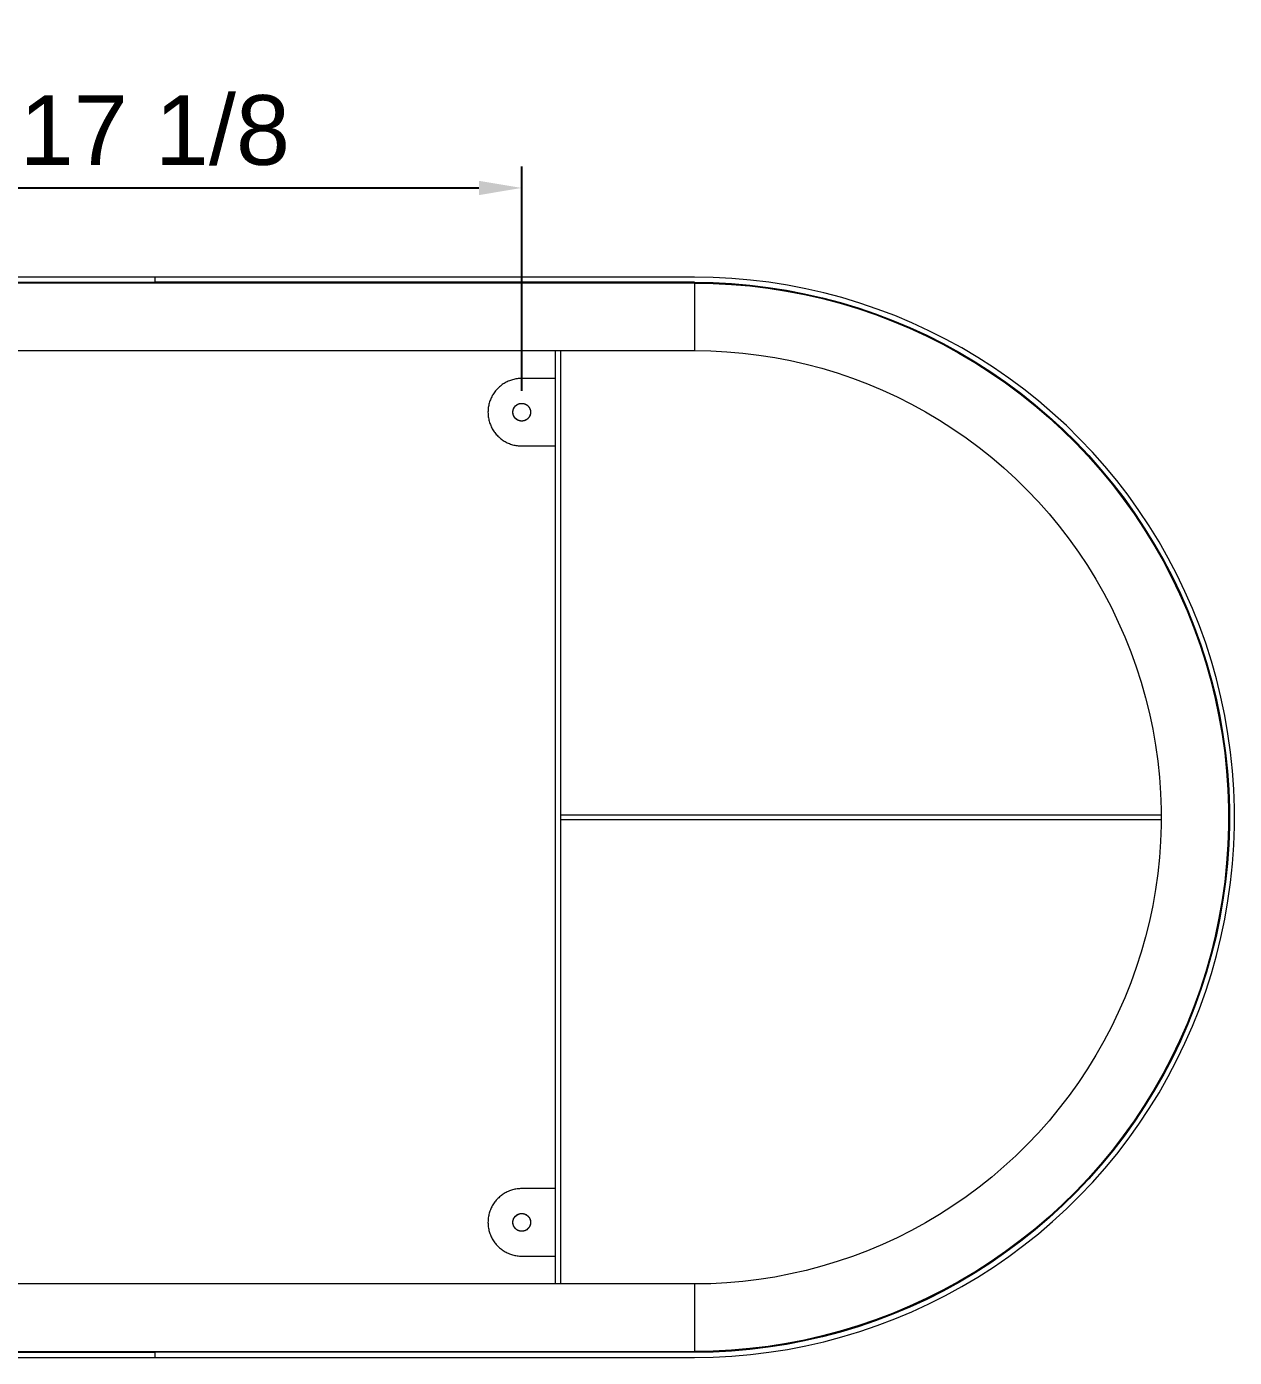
# Model space of a CAD drawing. Header units: inches. Extents: x -4 to 181, y -4 to 117.
# Drawn here: x 29.92 to 58.11, y 36.05 to 67.09 of the extents above; entities that cross this region are included whole.
import ezdxf

# ---------------------------------------------------------------- set-up
doc = ezdxf.new("R2010")
doc.units = ezdxf.units.IN
doc.header["$PDSIZE"] = -1
doc.layers.add('ZANO_R', color=7, linetype='Continuous', lineweight=0)
doc.layers.add('ZANO_W', color=1, linetype='Continuous', lineweight=0)
doc.styles.get("Standard").update_dxf_attribs({"font": 'arial.ttf'})
doc.dimstyles.new('amerykanie', dxfattribs={"dimtxt": 50, "dimasz": 50, "dimexe": 0.5, "dimexo": 0.5, "dimgap": 1, "dimtad": 1, "dimdec": 0, "dimzin": 0, "dimlunit": 5, "dimtxsty": 'Standard', "dimcen": 0.09, "dimclrd": 1, "dimclre": 1, "dimclrt": 1, "dimazin": 0, "dimtfac": 1, "dimtdec": 0, "dimtmove": 0, "dimatfit": 3, "dimfxl": 1, "dimtzin": 0, "dimarcsym": 1})

# ---------------------------------------------------------------- blocks, each defined once
blk = doc.blocks.new('*D344')
at = {"layer": 'Defpoints', "color": 0}
for p in [(41.48, 63.327), (24.354, 58.096), (41.48, 58.096)]:
    blk.add_point(p, dxfattribs=at)
at = {"layer": 'ZANO_W', "color": 1, "lineweight": -2}
for p, q in [((24.354, 58.596), (24.354, 63.827)), ((41.48, 58.596), (41.48, 63.827)), ((25.354, 63.327), (40.48, 63.327))]:
    blk.add_line(p, q, dxfattribs=at)
at = {"layer": 'ZANO_W', "color": 1}
for points in [[(25.354, 63.494), (25.354, 63.16), (24.354, 63.327)], [(40.48, 63.16), (40.48, 63.494), (41.48, 63.327)]]:
    blk.add_solid(points, dxfattribs=at)
at = {"layer": 'ZANO_W', "color": 1, "insert": (32.917, 64.667), "char_height": 1.625, "attachment_point": 5}
blk.add_mtext('17 1/8', dxfattribs=at)

msp = doc.modelspace()

# ---------------------------------------------------------------- linework, layer by layer
at = {"layer": 'ZANO_R'}
for p, q in [((32.91701, 61.24559), (20.31851, 61.24559)), ((32.91701, 61.24559), (32.91701, 61.12748)), ((45.51551, 61.24559), (32.91701, 61.24559)), ((45.95036, 61.23808), (45.51551, 61.24559)), ((46.3847, 61.21557), (45.95036, 61.23808)), ((46.81799, 61.17808), (46.3847, 61.21557)), ((47.24974, 61.12566), (46.81799, 61.17808)), ((20.31851, 61.12748), (32.91701, 61.12748)), ((45.51551, 61.10779), (20.31851, 61.10779)), ((45.51551, 61.12748), (32.91701, 61.12748)), ((42.2673, 61.10779), (42.2673, 61.12748)), ((42.38541, 61.12748), (42.38541, 61.10779)), ((45.51551, 61.12748), (45.94629, 61.12004)), ((45.51551, 61.10779), (45.51551, 59.53298)), ((45.51551, 61.10779), (45.94561, 61.10037)), ((45.94561, 61.10037), (46.37519, 61.0781)), ((45.94629, 61.12004), (46.37655, 61.09774)), ((46.37519, 61.0781), (46.80375, 61.04102)), ((46.37655, 61.09774), (46.80578, 61.0606)), ((46.80375, 61.04102), (47.23077, 60.98917)), ((46.80578, 61.0606), (47.23348, 61.00867)), ((47.23077, 60.98917), (47.65575, 60.92261)), ((47.23348, 61.00867), (47.65913, 60.94201)), ((47.67942, 61.05836), (47.24974, 61.12566)), ((47.65575, 60.92261), (48.07818, 60.84143)), ((47.65913, 60.94201), (48.08223, 60.86069)), ((48.10652, 60.97628), (47.67942, 61.05836)), ((48.08223, 60.86069), (48.50226, 60.76482)), ((48.53053, 60.8795), (48.10652, 60.97628)), ((48.95095, 60.76814), (48.53053, 60.8795)), ((48.07818, 60.84143), (48.49755, 60.74571)), ((48.49755, 60.74571), (48.91337, 60.63557)), ((48.50226, 60.76482), (48.91874, 60.65451)), ((48.91337, 60.63557), (49.32515, 60.51115)), ((48.91874, 60.65451), (49.33116, 60.52989)), ((49.36727, 60.64234), (48.95095, 60.76814)), ((49.77901, 60.50225), (49.36727, 60.64234)), ((49.32515, 60.51115), (49.73238, 60.37258)), ((49.33116, 60.52989), (49.73904, 60.39111)), ((49.73238, 60.37258), (50.13458, 60.22005)), ((49.73904, 60.39111), (50.14188, 60.23833)), ((50.18566, 60.34802), (49.77901, 60.50225)), ((50.14188, 60.23833), (50.53921, 60.07174)), ((50.58675, 60.17986), (50.18566, 60.34802)), ((50.13458, 60.22005), (50.53128, 60.05372)), ((50.53128, 60.05372), (50.92201, 59.8738)), ((50.53921, 60.07174), (50.93055, 59.89153)), ((50.9818, 59.99795), (50.58675, 60.17986)), ((51.37033, 59.80251), (50.9818, 59.99795)), ((50.92201, 59.8738), (51.30629, 59.68049)), ((50.93055, 59.89153), (51.31544, 59.69792)), ((51.30629, 59.68049), (51.68367, 59.47404)), ((51.31544, 59.69792), (51.69341, 59.49115)), ((51.75188, 59.59377), (51.37033, 59.80251)), ((20.31851, 59.53298), (45.51551, 59.53298)), ((42.2673, 37.7612), (42.2673, 59.53298)), ((42.38541, 59.53298), (42.38541, 37.7612)), ((45.51551, 59.53298), (45.89125, 59.52649)), ((45.89125, 59.52649), (46.26654, 59.50704)), ((46.26654, 59.50704), (46.64094, 59.47465)), ((46.64094, 59.47465), (47.01399, 59.42935)), ((47.01399, 59.42935), (47.38526, 59.37121)), ((47.38526, 59.37121), (47.7543, 59.30028)), ((47.7543, 59.30028), (48.12068, 59.21666)), ((51.68367, 59.47404), (52.0537, 59.25469)), ((51.69341, 59.49115), (52.06403, 59.27145)), ((52.126, 59.372), (51.75188, 59.59377)), ((52.49224, 59.13744), (52.126, 59.372)), ((48.12068, 59.21666), (48.48394, 59.12044)), ((48.48394, 59.12044), (48.84368, 59.01174)), ((48.84368, 59.01174), (49.19944, 58.89069)), ((52.0537, 59.25469), (52.41594, 59.0227)), ((52.06403, 59.27145), (52.42684, 59.03909)), ((52.41594, 59.0227), (52.76995, 58.77834)), ((52.42684, 59.03909), (52.78141, 58.79435)), ((52.85017, 58.89038), (52.49224, 59.13744)), ((40.94245, 58.67143), (40.92311, 58.65274)), ((40.96241, 58.68944), (40.94245, 58.67143)), ((40.98297, 58.70676), (40.96241, 58.68944)), ((41.00412, 58.72337), (40.98297, 58.70676)), ((41.02581, 58.73925), (41.00412, 58.72337)), ((41.04804, 58.75438), (41.02581, 58.73925)), ((41.07077, 58.76874), (41.04804, 58.75438)), ((41.09398, 58.78231), (41.07077, 58.76874)), ((41.11764, 58.79509), (41.09398, 58.78231)), ((41.14172, 58.80705), (41.11764, 58.79509)), ((41.16619, 58.81818), (41.14172, 58.80705)), ((41.19103, 58.82847), (41.16619, 58.81818)), ((41.21621, 58.8379), (41.19103, 58.82847)), ((41.24169, 58.84647), (41.21621, 58.8379)), ((41.26746, 58.85417), (41.24169, 58.84647)), ((41.29346, 58.86098), (41.26746, 58.85417)), ((41.31969, 58.8669), (41.29346, 58.86098)), ((41.34611, 58.87192), (41.31969, 58.8669)), ((41.37268, 58.87603), (41.34611, 58.87192)), ((41.39937, 58.87924), (41.37268, 58.87603)), ((41.42616, 58.88153), (41.39937, 58.87924)), ((41.45301, 58.88291), (41.42616, 58.88153)), ((41.47989, 58.88337), (41.45301, 58.88291)), ((42.2673, 58.88337), (41.47989, 58.88337)), ((49.19944, 58.89069), (49.55081, 58.75743)), ((49.55081, 58.75743), (49.89738, 58.61212)), ((52.76995, 58.77834), (53.11532, 58.52191)), ((52.78141, 58.79435), (53.12733, 58.53751)), ((53.19936, 58.63111), (52.85017, 58.89038)), ((40.73795, 58.35965), (40.72938, 58.33416)), ((40.74739, 58.38483), (40.73795, 58.35965)), ((40.75768, 58.40967), (40.74739, 58.38483)), ((40.76881, 58.43414), (40.75768, 58.40967)), ((40.78077, 58.45822), (40.76881, 58.43414)), ((40.79354, 58.48188), (40.78077, 58.45822)), ((40.80712, 58.50509), (40.79354, 58.48188)), ((40.82148, 58.52782), (40.80712, 58.50509)), ((40.83661, 58.55004), (40.82148, 58.52782)), ((40.85249, 58.57174), (40.83661, 58.55004)), ((40.86909, 58.59288), (40.85249, 58.57174)), ((40.88642, 58.61345), (40.86909, 58.59288)), ((40.90443, 58.63341), (40.88642, 58.61345)), ((40.92311, 58.65274), (40.90443, 58.63341)), ((49.89738, 58.61212), (50.23872, 58.45494)), ((50.23872, 58.45494), (50.57444, 58.28607)), ((53.11532, 58.52191), (53.45163, 58.25371)), ((53.12733, 58.53751), (53.46417, 58.26888)), ((53.53939, 58.35994), (53.19936, 58.63111)), ((53.86986, 58.0772), (53.53939, 58.35994)), ((40.69295, 58.12285), (40.69249, 58.09596)), ((40.69249, 58.09596), (40.69295, 58.06908)), ((40.69432, 58.1497), (40.69295, 58.12285)), ((40.69295, 58.06908), (40.69432, 58.04223)), ((40.69662, 58.17649), (40.69432, 58.1497)), ((40.69982, 58.20318), (40.69662, 58.17649)), ((40.70394, 58.22975), (40.69982, 58.20318)), ((40.70896, 58.25616), (40.70394, 58.22975)), ((40.71488, 58.28239), (40.70896, 58.25616)), ((40.72169, 58.3084), (40.71488, 58.28239)), ((40.72938, 58.33416), (40.72169, 58.3084)), ((41.27323, 58.09953), (41.27348, 58.10666)), ((41.27323, 58.09239), (41.27323, 58.09953)), ((41.27348, 58.08526), (41.27323, 58.09239)), ((41.27348, 58.10666), (41.27397, 58.11378)), ((41.27397, 58.07815), (41.27348, 58.08526)), ((41.27397, 58.11378), (41.27471, 58.12088)), ((41.27471, 58.07105), (41.27397, 58.07815)), ((41.27471, 58.12088), (41.27569, 58.12794)), ((41.27569, 58.06398), (41.27471, 58.07105)), ((41.27569, 58.12794), (41.27692, 58.13497)), ((41.27692, 58.05695), (41.27569, 58.06398)), ((41.27692, 58.13497), (41.27838, 58.14196)), ((41.27838, 58.04997), (41.27692, 58.05695)), ((41.27838, 58.14196), (41.28009, 58.14888)), ((41.28009, 58.04304), (41.27838, 58.04997)), ((41.28009, 58.14888), (41.28204, 58.15575)), ((41.28204, 58.15575), (41.28422, 58.16254)), ((41.28422, 58.16254), (41.28663, 58.16926)), ((41.28663, 58.16926), (41.28928, 58.17588)), ((41.28928, 58.17588), (41.29215, 58.18242)), ((41.29215, 58.18242), (41.29525, 58.18884)), ((41.29525, 58.18884), (41.29856, 58.19516)), ((41.29856, 58.19516), (41.30209, 58.20136)), ((41.30209, 58.20136), (41.30584, 58.20744)), ((41.30584, 58.20744), (41.30979, 58.21338)), ((41.30979, 58.21338), (41.31394, 58.21918)), ((41.31394, 58.21918), (41.31829, 58.22483)), ((41.31829, 58.22483), (41.32284, 58.23033)), ((41.32284, 58.23033), (41.32757, 58.23568)), ((41.32757, 58.23568), (41.33248, 58.24085)), ((41.33248, 58.24085), (41.33757, 58.24585)), ((41.33757, 58.24585), (41.34283, 58.25067)), ((41.34283, 58.25067), (41.34825, 58.25531)), ((41.34825, 58.25531), (41.35383, 58.25976)), ((41.35383, 58.25976), (41.35956, 58.26402)), ((41.35956, 58.26402), (41.36543, 58.26807)), ((41.36543, 58.26807), (41.37144, 58.27192)), ((41.37144, 58.27192), (41.37758, 58.27556)), ((41.37758, 58.27556), (41.38384, 58.27898)), ((41.38384, 58.27898), (41.39021, 58.28219)), ((41.39021, 58.28219), (41.39669, 58.28517)), ((41.39669, 58.28517), (41.40328, 58.28793)), ((41.40328, 58.28793), (41.40995, 58.29046)), ((41.40995, 58.29046), (41.4167, 58.29276)), ((41.4167, 58.29276), (41.42353, 58.29482)), ((41.42353, 58.29482), (41.43043, 58.29665)), ((41.43043, 58.29665), (41.43739, 58.29824)), ((41.43739, 58.29824), (41.44439, 58.29958)), ((41.44439, 58.29958), (41.45144, 58.30069)), ((41.45144, 58.30069), (41.45853, 58.30155)), ((41.45853, 58.30155), (41.46563, 58.30216)), ((41.46563, 58.30216), (41.47276, 58.30253)), ((41.47276, 58.30253), (41.47989, 58.30266)), ((41.47989, 58.30266), (41.48703, 58.30253)), ((41.48703, 58.30253), (41.49415, 58.30216)), ((41.49415, 58.30216), (41.50126, 58.30155)), ((41.50126, 58.30155), (41.50835, 58.30069)), ((41.50835, 58.30069), (41.5154, 58.29958)), ((41.5154, 58.29958), (41.5224, 58.29824)), ((41.5224, 58.29824), (41.52936, 58.29665)), ((41.52936, 58.29665), (41.53626, 58.29482)), ((41.53626, 58.29482), (41.54309, 58.29276)), ((41.54309, 58.29276), (41.54984, 58.29046)), ((41.54984, 58.29046), (41.55651, 58.28793)), ((41.55651, 58.28793), (41.56309, 58.28517)), ((41.56309, 58.28517), (41.56958, 58.28219)), ((41.56958, 58.28219), (41.57595, 58.27898)), ((41.57595, 58.27898), (41.58221, 58.27556)), ((41.58221, 58.27556), (41.58835, 58.27192)), ((41.58835, 58.27192), (41.59436, 58.26807)), ((41.59436, 58.26807), (41.60023, 58.26402)), ((41.60023, 58.26402), (41.60596, 58.25976)), ((41.60596, 58.25976), (41.61154, 58.25531)), ((41.61154, 58.25531), (41.61696, 58.25067)), ((41.61696, 58.25067), (41.62222, 58.24585)), ((41.62222, 58.24585), (41.62731, 58.24085)), ((41.62731, 58.24085), (41.63222, 58.23568)), ((41.63222, 58.23568), (41.63695, 58.23033)), ((41.63695, 58.23033), (41.64149, 58.22483)), ((41.64149, 58.22483), (41.64585, 58.21918)), ((41.64585, 58.21918), (41.65, 58.21338)), ((41.65, 58.21338), (41.65395, 58.20744)), ((41.65395, 58.20744), (41.6577, 58.20136)), ((41.6577, 58.20136), (41.66123, 58.19516)), ((41.66123, 58.19516), (41.66454, 58.18884)), ((41.66454, 58.18884), (41.66764, 58.18242)), ((41.66764, 58.18242), (41.67051, 58.17588)), ((41.67051, 58.17588), (41.67316, 58.16926)), ((41.67316, 58.16926), (41.67557, 58.16254)), ((41.67557, 58.16254), (41.67775, 58.15575)), ((41.67775, 58.15575), (41.6797, 58.14888)), ((41.6797, 58.14888), (41.68141, 58.14196)), ((41.68141, 58.04997), (41.6797, 58.04304)), ((41.68141, 58.14196), (41.68287, 58.13497)), ((41.68287, 58.05695), (41.68141, 58.04997)), ((41.68287, 58.13497), (41.6841, 58.12794)), ((41.6841, 58.06398), (41.68287, 58.05695)), ((41.6841, 58.12794), (41.68508, 58.12088)), ((41.68508, 58.07105), (41.6841, 58.06398)), ((41.68508, 58.12088), (41.68582, 58.11378)), ((41.68582, 58.07815), (41.68508, 58.07105)), ((41.68582, 58.11378), (41.68631, 58.10666)), ((41.68631, 58.08526), (41.68582, 58.07815)), ((41.68631, 58.10666), (41.68656, 58.09953)), ((41.68656, 58.09239), (41.68631, 58.08526)), ((41.68656, 58.09953), (41.68656, 58.09239)), ((50.57444, 58.28607), (50.90412, 58.10571)), ((50.90412, 58.10571), (51.22739, 57.91408)), ((53.45163, 58.25371), (53.77849, 57.97406)), ((53.46417, 58.26888), (53.79154, 57.98879)), ((54.19038, 57.78322), (53.86986, 58.0772)), ((40.69432, 58.04223), (40.69662, 58.01544)), ((40.69662, 58.01544), (40.69982, 57.98874)), ((40.69982, 57.98874), (40.70394, 57.96217)), ((40.70394, 57.96217), (40.70896, 57.93576)), ((40.70896, 57.93576), (40.71488, 57.90953)), ((40.71488, 57.90953), (40.72169, 57.88352)), ((40.72169, 57.88352), (40.72938, 57.85776)), ((40.72938, 57.85776), (40.73795, 57.83228)), ((40.73795, 57.83228), (40.74739, 57.8071)), ((40.74739, 57.8071), (40.75768, 57.78226)), ((40.75768, 57.78226), (40.76881, 57.75778)), ((40.76881, 57.75778), (40.78077, 57.7337)), ((41.28204, 58.03618), (41.28009, 58.04304)), ((41.28422, 58.02938), (41.28204, 58.03618)), ((41.28663, 58.02267), (41.28422, 58.02938)), ((41.28928, 58.01604), (41.28663, 58.02267)), ((41.29215, 58.00951), (41.28928, 58.01604)), ((41.29525, 58.00308), (41.29215, 58.00951)), ((41.29856, 57.99676), (41.29525, 58.00308)), ((41.30209, 57.99056), (41.29856, 57.99676)), ((41.30584, 57.98449), (41.30209, 57.99056)), ((41.30979, 57.97855), (41.30584, 57.98449)), ((41.31394, 57.97275), (41.30979, 57.97855)), ((41.31829, 57.96709), (41.31394, 57.97275)), ((41.32284, 57.96159), (41.31829, 57.96709)), ((41.32757, 57.95625), (41.32284, 57.96159)), ((41.33248, 57.95107), (41.32757, 57.95625)), ((41.33757, 57.94607), (41.33248, 57.95107)), ((41.34283, 57.94125), (41.33757, 57.94607)), ((41.34825, 57.93661), (41.34283, 57.94125)), ((41.35383, 57.93216), (41.34825, 57.93661)), ((41.35956, 57.92791), (41.35383, 57.93216)), ((41.36543, 57.92385), (41.35956, 57.92791)), ((41.37144, 57.92001), (41.36543, 57.92385)), ((41.37758, 57.91637), (41.37144, 57.92001)), ((41.38384, 57.91294), (41.37758, 57.91637)), ((41.39021, 57.90974), (41.38384, 57.91294)), ((41.39669, 57.90675), (41.39021, 57.90974)), ((41.40328, 57.90399), (41.39669, 57.90675)), ((41.40995, 57.90146), (41.40328, 57.90399)), ((41.4167, 57.89917), (41.40995, 57.90146)), ((41.42353, 57.8971), (41.4167, 57.89917)), ((41.43043, 57.89527), (41.42353, 57.8971)), ((41.43739, 57.89369), (41.43043, 57.89527)), ((41.44439, 57.89234), (41.43739, 57.89369)), ((41.45144, 57.89124), (41.44439, 57.89234)), ((41.45853, 57.89038), (41.45144, 57.89124)), ((41.46563, 57.88976), (41.45853, 57.89038)), ((41.47276, 57.88939), (41.46563, 57.88976)), ((41.47989, 57.88927), (41.47276, 57.88939)), ((41.48703, 57.88939), (41.47989, 57.88927)), ((41.49415, 57.88976), (41.48703, 57.88939)), ((41.50126, 57.89038), (41.49415, 57.88976)), ((41.50835, 57.89124), (41.50126, 57.89038)), ((41.5154, 57.89234), (41.50835, 57.89124)), ((41.5224, 57.89369), (41.5154, 57.89234)), ((41.52936, 57.89527), (41.5224, 57.89369)), ((41.53626, 57.8971), (41.52936, 57.89527)), ((41.54309, 57.89917), (41.53626, 57.8971)), ((41.54984, 57.90146), (41.54309, 57.89917)), ((41.55651, 57.90399), (41.54984, 57.90146)), ((41.56309, 57.90675), (41.55651, 57.90399)), ((41.56958, 57.90974), (41.56309, 57.90675)), ((41.57595, 57.91294), (41.56958, 57.90974)), ((41.58221, 57.91637), (41.57595, 57.91294)), ((41.58835, 57.92001), (41.58221, 57.91637)), ((41.59436, 57.92385), (41.58835, 57.92001)), ((41.60023, 57.92791), (41.59436, 57.92385)), ((41.60596, 57.93216), (41.60023, 57.92791)), ((41.61154, 57.93661), (41.60596, 57.93216)), ((41.61696, 57.94125), (41.61154, 57.93661)), ((41.62222, 57.94607), (41.61696, 57.94125)), ((41.62731, 57.95107), (41.62222, 57.94607)), ((41.63222, 57.95625), (41.62731, 57.95107)), ((41.63695, 57.96159), (41.63222, 57.95625)), ((41.64149, 57.96709), (41.63695, 57.96159)), ((41.64585, 57.97275), (41.64149, 57.96709)), ((41.65, 57.97855), (41.64585, 57.97275)), ((41.65395, 57.98449), (41.65, 57.97855)), ((41.6577, 57.99056), (41.65395, 57.98449)), ((41.66123, 57.99676), (41.6577, 57.99056)), ((41.66454, 58.00308), (41.66123, 57.99676)), ((41.66764, 58.00951), (41.66454, 58.00308)), ((41.67051, 58.01604), (41.66764, 58.00951)), ((41.67316, 58.02267), (41.67051, 58.01604)), ((41.67557, 58.02938), (41.67316, 58.02267)), ((41.67775, 58.03618), (41.67557, 58.02938)), ((41.6797, 58.04304), (41.67775, 58.03618)), ((51.22739, 57.91408), (51.54385, 57.71141)), ((53.77849, 57.97406), (54.09549, 57.6833)), ((53.79154, 57.98879), (54.10905, 57.69757)), ((54.50055, 57.47836), (54.19038, 57.78322)), ((40.78077, 57.7337), (40.79354, 57.71005)), ((40.79354, 57.71005), (40.80712, 57.68684)), ((40.80712, 57.68684), (40.82148, 57.66411)), ((40.82148, 57.66411), (40.83661, 57.64188)), ((40.83661, 57.64188), (40.85249, 57.62018)), ((40.85249, 57.62018), (40.86909, 57.59904)), ((40.86909, 57.59904), (40.88642, 57.57848)), ((40.88642, 57.57848), (40.90443, 57.55852)), ((40.90443, 57.55852), (40.92311, 57.53918)), ((40.92311, 57.53918), (40.94245, 57.5205)), ((40.94245, 57.5205), (40.96241, 57.50248)), ((40.96241, 57.50248), (40.98297, 57.48516)), ((40.98297, 57.48516), (41.00412, 57.46855)), ((41.00412, 57.46855), (41.02581, 57.45268)), ((41.02581, 57.45268), (41.04804, 57.43755)), ((41.04804, 57.43755), (41.07077, 57.42319)), ((51.54385, 57.71141), (51.85312, 57.49793)), ((51.85312, 57.49793), (52.15484, 57.27391)), ((54.09549, 57.6833), (54.40228, 57.38176)), ((54.10905, 57.69757), (54.41632, 57.39556)), ((54.80002, 57.16297), (54.50055, 57.47836)), ((41.07077, 57.42319), (41.09398, 57.40961)), ((41.09398, 57.40961), (41.11764, 57.39684)), ((41.11764, 57.39684), (41.14172, 57.38488)), ((41.14172, 57.38488), (41.16619, 57.37374)), ((41.16619, 57.37374), (41.19103, 57.36346)), ((41.19103, 57.36346), (41.21621, 57.35402)), ((41.21621, 57.35402), (41.24169, 57.34545)), ((41.24169, 57.34545), (41.26746, 57.33776)), ((41.26746, 57.33776), (41.29346, 57.33094)), ((41.29346, 57.33094), (41.31969, 57.32503)), ((41.31969, 57.32503), (41.34611, 57.32001)), ((41.34611, 57.32001), (41.37268, 57.31589)), ((41.37268, 57.31589), (41.39937, 57.31268)), ((41.39937, 57.31268), (41.42616, 57.31039)), ((41.42616, 57.31039), (41.45301, 57.30901)), ((41.45301, 57.30901), (41.47989, 57.30856)), ((41.47989, 57.30856), (42.2673, 57.30856)), ((52.15484, 57.27391), (52.44865, 57.0396)), ((54.40228, 57.38176), (54.69847, 57.06982)), ((54.41632, 57.39556), (54.71298, 57.08313)), ((55.08842, 56.83743), (54.80002, 57.16297)), ((52.44865, 57.0396), (52.73419, 56.7953)), ((54.69847, 57.06982), (54.98372, 56.74784)), ((54.71298, 57.08313), (54.99868, 56.76064)), ((55.36542, 56.50213), (55.08842, 56.83743)), ((52.73419, 56.7953), (53.01114, 56.54128)), ((53.01114, 56.54128), (53.27915, 56.27786)), ((54.98372, 56.74784), (55.25768, 56.41621)), ((54.99868, 56.76064), (55.27307, 56.42848)), ((55.63067, 56.15746), (55.36542, 56.50213)), ((53.27915, 56.27786), (53.53791, 56.00534)), ((55.25768, 56.41621), (55.52004, 56.07532)), ((55.27307, 56.42848), (55.53584, 56.08705)), ((53.53791, 56.00534), (53.7871, 55.72405)), ((55.52004, 56.07532), (55.77047, 55.72558)), ((55.53584, 56.08705), (55.78667, 55.73676)), ((55.88387, 55.80385), (55.63067, 56.15746)), ((53.7871, 55.72405), (54.02644, 55.43433)), ((55.77047, 55.72558), (56.00868, 55.3674)), ((55.78667, 55.73676), (56.02526, 55.37801)), ((56.12472, 55.44171), (55.88387, 55.80385)), ((54.02644, 55.43433), (54.25564, 55.13652)), ((56.00868, 55.3674), (56.23439, 55.00121)), ((56.02526, 55.37801), (56.25132, 55.01125)), ((56.35292, 55.07147), (56.12472, 55.44171)), ((54.25564, 55.13652), (54.47442, 54.83098)), ((56.23439, 55.00121), (56.44732, 54.62745)), ((56.25132, 55.01125), (56.46459, 54.6369)), ((56.56821, 54.69358), (56.35292, 55.07147)), ((54.47442, 54.83098), (54.68253, 54.51807)), ((56.46459, 54.6369), (56.66481, 54.25541)), ((56.77033, 54.30848), (56.56821, 54.69358)), ((54.68253, 54.51807), (54.87971, 54.19816)), ((56.44732, 54.62745), (56.64723, 54.24656)), ((54.87971, 54.19816), (55.06573, 53.87164)), ((56.64723, 54.24656), (56.83387, 53.859)), ((56.66481, 54.25541), (56.85175, 53.86723)), ((56.95903, 53.91664), (56.77033, 54.30848)), ((55.06573, 53.87164), (55.24037, 53.53889)), ((56.83387, 53.859), (57.00702, 53.46523)), ((56.85175, 53.86723), (57.02517, 53.47284)), ((57.13409, 53.51851), (56.95903, 53.91664)), ((55.24037, 53.53889), (55.40343, 53.20031)), ((57.00702, 53.46523), (57.16647, 53.06572)), ((57.02517, 53.47284), (57.18488, 53.0727)), ((57.29531, 53.11458), (57.13409, 53.51851)), ((55.40343, 53.20031), (55.55469, 52.8563)), ((57.4425, 52.70532), (57.29531, 53.11458)), ((55.55469, 52.8563), (55.694, 52.50728)), ((57.16647, 53.06572), (57.31204, 52.66094)), ((57.18488, 53.0727), (57.33068, 52.66728)), ((55.694, 52.50728), (55.82117, 52.15366)), ((57.31204, 52.66094), (57.44356, 52.25137)), ((57.33068, 52.66728), (57.4624, 52.25707)), ((57.57546, 52.29123), (57.4425, 52.70532)), ((55.82117, 52.15366), (55.93606, 51.79586)), ((57.44356, 52.25137), (57.56086, 51.83752)), ((57.4624, 52.25707), (57.57989, 51.84256)), ((57.69406, 51.8728), (57.57546, 52.29123)), ((57.57989, 51.84256), (57.68299, 51.42424)), ((57.79814, 51.45052), (57.69406, 51.8728)), ((55.93606, 51.79586), (56.03854, 51.4343)), ((57.56086, 51.83752), (57.6638, 51.41986)), ((56.03854, 51.4343), (56.12847, 51.06943)), ((57.6638, 51.41986), (57.75227, 50.99889)), ((57.68299, 51.42424), (57.7716, 51.00261)), ((57.88759, 51.0249), (57.79814, 51.45052)), ((56.12847, 51.06943), (56.20576, 50.70167)), ((57.75227, 50.99889), (57.82615, 50.57513)), ((57.7716, 51.00261), (57.8456, 50.57817)), ((57.96229, 50.59645), (57.88759, 51.0249)), ((56.20576, 50.70167), (56.2703, 50.33146)), ((56.2703, 50.33146), (56.32203, 49.95924)), ((57.82615, 50.57513), (57.88536, 50.14906)), ((57.8456, 50.57817), (57.9049, 50.15143)), ((58.02215, 50.16567), (57.96229, 50.59645)), ((57.88536, 50.14906), (57.92983, 49.72121)), ((57.9049, 50.15143), (57.94945, 49.7229)), ((58.06712, 49.73308), (58.02215, 50.16567)), ((56.32203, 49.95924), (56.36088, 49.58546)), ((57.92983, 49.72121), (57.95951, 49.29207)), ((57.94945, 49.7229), (57.97917, 49.29309)), ((58.09712, 49.2992), (58.06712, 49.73308)), ((56.36088, 49.58546), (56.38681, 49.21056)), ((56.38681, 49.21056), (56.39978, 48.83499)), ((57.95951, 49.29207), (57.97436, 48.86217)), ((57.97917, 49.29309), (57.99404, 48.86251)), ((58.11214, 48.86455), (58.09712, 49.2992)), ((56.39978, 48.83499), (56.39978, 48.45919)), ((57.97436, 48.86217), (57.97436, 48.43201)), ((57.99404, 48.86251), (57.99404, 48.43167)), ((58.11214, 48.42963), (58.11214, 48.86455)), ((42.38541, 48.70614), (56.40124, 48.70614)), ((56.40124, 48.58803), (42.38541, 48.58803)), ((56.39978, 48.45919), (56.38681, 48.08362)), ((56.40124, 48.70614), (56.40124, 48.58803)), ((57.97436, 48.43201), (57.95951, 48.00211)), ((57.97606, 48.70614), (57.99576, 48.70614)), ((57.99576, 48.58803), (57.97606, 48.58803)), ((57.99404, 48.43167), (57.97917, 48.00109)), ((58.09712, 47.99497), (58.11214, 48.42963)), ((56.38681, 48.08362), (56.36088, 47.70872)), ((57.95951, 48.00211), (57.92983, 47.57297)), ((57.97917, 48.00109), (57.94945, 47.57127)), ((58.06712, 47.56109), (58.09712, 47.99497)), ((56.36088, 47.70872), (56.32203, 47.33494)), ((57.92983, 47.57297), (57.88536, 47.14512)), ((57.94945, 47.57127), (57.9049, 47.14274)), ((58.02215, 47.12851), (58.06712, 47.56109)), ((56.32203, 47.33494), (56.2703, 46.96272)), ((56.2703, 46.96272), (56.20576, 46.59251)), ((57.88536, 47.14512), (57.82615, 46.71905)), ((57.9049, 47.14274), (57.8456, 46.71601)), ((57.96229, 46.69773), (58.02215, 47.12851)), ((56.20576, 46.59251), (56.12847, 46.22475)), ((57.82615, 46.71905), (57.75227, 46.29529)), ((57.8456, 46.71601), (57.7716, 46.29157)), ((57.88759, 46.26928), (57.96229, 46.69773)), ((57.75227, 46.29529), (57.6638, 45.87432)), ((57.7716, 46.29157), (57.68299, 45.86994)), ((57.79814, 45.84366), (57.88759, 46.26928)), ((56.12847, 46.22475), (56.03854, 45.85988)), ((56.03854, 45.85988), (55.93606, 45.49832)), ((57.6638, 45.87432), (57.56086, 45.45666)), ((57.68299, 45.86994), (57.57989, 45.45162)), ((57.69406, 45.42138), (57.79814, 45.84366)), ((55.93606, 45.49832), (55.82117, 45.14052)), ((57.56086, 45.45666), (57.44356, 45.0428)), ((57.57989, 45.45162), (57.4624, 45.03711)), ((57.57546, 45.00295), (57.69406, 45.42138)), ((55.82117, 45.14052), (55.694, 44.7869)), ((57.44356, 45.0428), (57.31204, 44.63324)), ((57.4624, 45.03711), (57.33068, 44.6269)), ((55.694, 44.7869), (55.55469, 44.43788)), ((57.4425, 44.58885), (57.57546, 45.00295)), ((55.55469, 44.43788), (55.40343, 44.09387)), ((57.31204, 44.63324), (57.16647, 44.22846)), ((57.33068, 44.6269), (57.18488, 44.22148)), ((57.29531, 44.1796), (57.4425, 44.58885)), ((55.40343, 44.09387), (55.24037, 43.75529)), ((57.16647, 44.22846), (57.00702, 43.82895)), ((57.18488, 44.22148), (57.02517, 43.82134)), ((57.13409, 43.77567), (57.29531, 44.1796)), ((57.00702, 43.82895), (56.83387, 43.43518)), ((57.02517, 43.82134), (56.85175, 43.42694)), ((56.95903, 43.37754), (57.13409, 43.77567)), ((55.24037, 43.75529), (55.06573, 43.42254)), ((55.06573, 43.42254), (54.87971, 43.09602)), ((56.83387, 43.43518), (56.64723, 43.04762)), ((56.85175, 43.42694), (56.66481, 43.03877)), ((56.77033, 42.9857), (56.95903, 43.37754)), ((54.87971, 43.09602), (54.68253, 42.77611)), ((56.64723, 43.04762), (56.44732, 42.66673)), ((56.66481, 43.03877), (56.46459, 42.65728)), ((56.56821, 42.6006), (56.77033, 42.9857)), ((54.68253, 42.77611), (54.47442, 42.4632)), ((56.44732, 42.66673), (56.23439, 42.29297)), ((56.46459, 42.65728), (56.25132, 42.28293)), ((56.35292, 42.2227), (56.56821, 42.6006)), ((54.47442, 42.4632), (54.25564, 42.15766)), ((56.23439, 42.29297), (56.00868, 41.92678)), ((56.25132, 42.28293), (56.02526, 41.91617)), ((56.12472, 41.85247), (56.35292, 42.2227)), ((54.25564, 42.15766), (54.02644, 41.85985)), ((56.00868, 41.92678), (55.77047, 41.5686)), ((56.02526, 41.91617), (55.78667, 41.55742)), ((54.02644, 41.85985), (53.7871, 41.57013)), ((55.88387, 41.49033), (56.12472, 41.85247)), ((53.53791, 41.28884), (53.27915, 41.01632)), ((53.7871, 41.57013), (53.53791, 41.28884)), ((55.77047, 41.5686), (55.52004, 41.21886)), ((55.78667, 41.55742), (55.53584, 41.20712)), ((55.63067, 41.13671), (55.88387, 41.49033)), ((53.27915, 41.01632), (53.01114, 40.7529)), ((55.52004, 41.21886), (55.25768, 40.87797)), ((55.53584, 41.20712), (55.27307, 40.86569)), ((55.36542, 40.79205), (55.63067, 41.13671)), ((53.01114, 40.7529), (52.73419, 40.49888)), ((55.25768, 40.87797), (54.98372, 40.54633)), ((55.27307, 40.86569), (54.99868, 40.53354)), ((55.08842, 40.45675), (55.36542, 40.79205)), ((52.73419, 40.49888), (52.44865, 40.25458)), ((54.98372, 40.54633), (54.69847, 40.22436)), ((54.99868, 40.53354), (54.71298, 40.21105)), ((54.80002, 40.13121), (55.08842, 40.45675)), ((52.44865, 40.25458), (52.15484, 40.02027)), ((54.69847, 40.22436), (54.40228, 39.91241)), ((54.71298, 40.21105), (54.41632, 39.89862)), ((54.50055, 39.81582), (54.80002, 40.13121)), ((40.90443, 39.73566), (40.88642, 39.7157)), ((40.92311, 39.75499), (40.90443, 39.73566)), ((40.94245, 39.77368), (40.92311, 39.75499)), ((40.96241, 39.79169), (40.94245, 39.77368)), ((40.98297, 39.80901), (40.96241, 39.79169)), ((41.00412, 39.82562), (40.98297, 39.80901)), ((41.02581, 39.8415), (41.00412, 39.82562)), ((41.04804, 39.85663), (41.02581, 39.8415)), ((41.07077, 39.87099), (41.04804, 39.85663)), ((41.09398, 39.88456), (41.07077, 39.87099)), ((41.11764, 39.89734), (41.09398, 39.88456)), ((41.14172, 39.9093), (41.11764, 39.89734)), ((41.16619, 39.92043), (41.14172, 39.9093)), ((41.19103, 39.93072), (41.16619, 39.92043)), ((41.21621, 39.94015), (41.19103, 39.93072)), ((41.24169, 39.94872), (41.21621, 39.94015)), ((41.26746, 39.95642), (41.24169, 39.94872)), ((41.29346, 39.96323), (41.26746, 39.95642)), ((41.31969, 39.96915), (41.29346, 39.96323)), ((41.34611, 39.97417), (41.31969, 39.96915)), ((41.37268, 39.97828), (41.34611, 39.97417)), ((41.39937, 39.98149), (41.37268, 39.97828)), ((41.42616, 39.98378), (41.39937, 39.98149)), ((41.45301, 39.98516), (41.42616, 39.98378)), ((41.47989, 39.98562), (41.45301, 39.98516)), ((42.2673, 39.98562), (41.47989, 39.98562)), ((51.85312, 39.79625), (51.54385, 39.58277)), ((52.15484, 40.02027), (51.85312, 39.79625)), ((54.40228, 39.91241), (54.09549, 39.61088)), ((54.41632, 39.89862), (54.10905, 39.59661)), ((54.19038, 39.51096), (54.50055, 39.81582)), ((40.72938, 39.43641), (40.72169, 39.41065)), ((40.73795, 39.4619), (40.72938, 39.43641)), ((40.74739, 39.48708), (40.73795, 39.4619)), ((40.75768, 39.51192), (40.74739, 39.48708)), ((40.76881, 39.53639), (40.75768, 39.51192)), ((40.78077, 39.56047), (40.76881, 39.53639)), ((40.79354, 39.58413), (40.78077, 39.56047)), ((40.80712, 39.60734), (40.79354, 39.58413)), ((40.82148, 39.63007), (40.80712, 39.60734)), ((40.83661, 39.65229), (40.82148, 39.63007)), ((40.85249, 39.67399), (40.83661, 39.65229)), ((40.86909, 39.69513), (40.85249, 39.67399)), ((40.88642, 39.7157), (40.86909, 39.69513)), ((51.54385, 39.58277), (51.22739, 39.3801)), ((54.09549, 39.61088), (53.77849, 39.32012)), ((54.10905, 39.59661), (53.79154, 39.30538)), ((53.86986, 39.21698), (54.19038, 39.51096)), ((40.69295, 39.2251), (40.69249, 39.19821)), ((40.69249, 39.19821), (40.69295, 39.17133)), ((40.69432, 39.25195), (40.69295, 39.2251)), ((40.69295, 39.17133), (40.69432, 39.14448)), ((40.69662, 39.27874), (40.69432, 39.25195)), ((40.69432, 39.14448), (40.69662, 39.11769)), ((40.69982, 39.30543), (40.69662, 39.27874)), ((40.69662, 39.11769), (40.69982, 39.09099)), ((40.70394, 39.332), (40.69982, 39.30543)), ((40.70896, 39.35841), (40.70394, 39.332)), ((40.71488, 39.38464), (40.70896, 39.35841)), ((40.72169, 39.41065), (40.71488, 39.38464)), ((41.27323, 39.20178), (41.27348, 39.20891)), ((41.27323, 39.19464), (41.27323, 39.20178)), ((41.27348, 39.18751), (41.27323, 39.19464)), ((41.27348, 39.20891), (41.27397, 39.21603)), ((41.27397, 39.1804), (41.27348, 39.18751)), ((41.27397, 39.21603), (41.27471, 39.22313)), ((41.27471, 39.1733), (41.27397, 39.1804)), ((41.27471, 39.22313), (41.27569, 39.23019)), ((41.27569, 39.16623), (41.27471, 39.1733)), ((41.27569, 39.23019), (41.27692, 39.23722)), ((41.27692, 39.1592), (41.27569, 39.16623)), ((41.27692, 39.23722), (41.27838, 39.24421)), ((41.27838, 39.15222), (41.27692, 39.1592)), ((41.27838, 39.24421), (41.28009, 39.25113)), ((41.28009, 39.14529), (41.27838, 39.15222)), ((41.28009, 39.25113), (41.28204, 39.258)), ((41.28204, 39.13843), (41.28009, 39.14529)), ((41.28204, 39.258), (41.28422, 39.26479)), ((41.28422, 39.13163), (41.28204, 39.13843)), ((41.28422, 39.26479), (41.28663, 39.27151)), ((41.28663, 39.12492), (41.28422, 39.13163)), ((41.28663, 39.27151), (41.28928, 39.27813)), ((41.28928, 39.11829), (41.28663, 39.12492)), ((41.28928, 39.27813), (41.29215, 39.28467)), ((41.29215, 39.11176), (41.28928, 39.11829)), ((41.29215, 39.28467), (41.29525, 39.29109)), ((41.29525, 39.29109), (41.29856, 39.29741)), ((41.29856, 39.29741), (41.30209, 39.30361)), ((41.30209, 39.30361), (41.30584, 39.30969)), ((41.30584, 39.30969), (41.30979, 39.31563)), ((41.30979, 39.31563), (41.31394, 39.32143)), ((41.31394, 39.32143), (41.31829, 39.32708)), ((41.31829, 39.32708), (41.32284, 39.33258)), ((41.32284, 39.33258), (41.32757, 39.33793)), ((41.32757, 39.33793), (41.33248, 39.3431)), ((41.33248, 39.3431), (41.33757, 39.3481)), ((41.33757, 39.3481), (41.34283, 39.35292)), ((41.34283, 39.35292), (41.34825, 39.35756)), ((41.34825, 39.35756), (41.35383, 39.36201)), ((41.35383, 39.36201), (41.35956, 39.36627)), ((41.35956, 39.36627), (41.36543, 39.37032)), ((41.36543, 39.37032), (41.37144, 39.37417)), ((41.37144, 39.37417), (41.37758, 39.37781)), ((41.37758, 39.37781), (41.38384, 39.38123)), ((41.38384, 39.38123), (41.39021, 39.38444)), ((41.39021, 39.38444), (41.39669, 39.38742)), ((41.39669, 39.38742), (41.40328, 39.39018)), ((41.40328, 39.39018), (41.40995, 39.39271)), ((41.40995, 39.39271), (41.4167, 39.39501)), ((41.4167, 39.39501), (41.42353, 39.39707)), ((41.42353, 39.39707), (41.43043, 39.3989)), ((41.43043, 39.3989), (41.43739, 39.40049)), ((41.43739, 39.40049), (41.44439, 39.40183)), ((41.44439, 39.40183), (41.45144, 39.40294)), ((41.45144, 39.40294), (41.45853, 39.4038)), ((41.45853, 39.4038), (41.46563, 39.40441)), ((41.46563, 39.40441), (41.47276, 39.40478)), ((41.47276, 39.40478), (41.47989, 39.40491)), ((41.47989, 39.40491), (41.48703, 39.40478)), ((41.48703, 39.40478), (41.49415, 39.40441)), ((41.49415, 39.40441), (41.50126, 39.4038)), ((41.50126, 39.4038), (41.50835, 39.40294)), ((41.50835, 39.40294), (41.5154, 39.40183)), ((41.5154, 39.40183), (41.5224, 39.40049)), ((41.5224, 39.40049), (41.52936, 39.3989)), ((41.52936, 39.3989), (41.53626, 39.39707)), ((41.53626, 39.39707), (41.54309, 39.39501)), ((41.54309, 39.39501), (41.54984, 39.39271)), ((41.54984, 39.39271), (41.55651, 39.39018)), ((41.55651, 39.39018), (41.56309, 39.38742)), ((41.56309, 39.38742), (41.56958, 39.38444)), ((41.56958, 39.38444), (41.57595, 39.38123)), ((41.57595, 39.38123), (41.58221, 39.37781)), ((41.58221, 39.37781), (41.58835, 39.37417)), ((41.58835, 39.37417), (41.59436, 39.37032)), ((41.59436, 39.37032), (41.60023, 39.36627)), ((41.60023, 39.36627), (41.60596, 39.36201)), ((41.60596, 39.36201), (41.61154, 39.35756)), ((41.61154, 39.35756), (41.61696, 39.35292)), ((41.61696, 39.35292), (41.62222, 39.3481)), ((41.62222, 39.3481), (41.62731, 39.3431)), ((41.62731, 39.3431), (41.63222, 39.33793)), ((41.63222, 39.33793), (41.63695, 39.33258)), ((41.63695, 39.33258), (41.64149, 39.32708)), ((41.64149, 39.32708), (41.64585, 39.32143)), ((41.64585, 39.32143), (41.65, 39.31563)), ((41.65, 39.31563), (41.65395, 39.30969)), ((41.65395, 39.30969), (41.6577, 39.30361)), ((41.6577, 39.30361), (41.66123, 39.29741)), ((41.66123, 39.29741), (41.66454, 39.29109)), ((41.66454, 39.29109), (41.66764, 39.28467)), ((41.66764, 39.28467), (41.67051, 39.27813)), ((41.67051, 39.11829), (41.66764, 39.11176)), ((41.67051, 39.27813), (41.67316, 39.27151)), ((41.67316, 39.12492), (41.67051, 39.11829)), ((41.67316, 39.27151), (41.67557, 39.26479)), ((41.67557, 39.13163), (41.67316, 39.12492)), ((41.67557, 39.26479), (41.67775, 39.258)), ((41.67775, 39.13843), (41.67557, 39.13163)), ((41.67775, 39.258), (41.6797, 39.25113)), ((41.6797, 39.14529), (41.67775, 39.13843)), ((41.6797, 39.25113), (41.68141, 39.24421)), ((41.68141, 39.15222), (41.6797, 39.14529)), ((41.68141, 39.24421), (41.68287, 39.23722)), ((41.68287, 39.1592), (41.68141, 39.15222)), ((41.68287, 39.23722), (41.6841, 39.23019)), ((41.6841, 39.16623), (41.68287, 39.1592)), ((41.6841, 39.23019), (41.68508, 39.22313)), ((41.68508, 39.1733), (41.6841, 39.16623)), ((41.68508, 39.22313), (41.68582, 39.21603)), ((41.68582, 39.1804), (41.68508, 39.1733)), ((41.68582, 39.21603), (41.68631, 39.20891)), ((41.68631, 39.18751), (41.68582, 39.1804)), ((41.68631, 39.20891), (41.68656, 39.20178)), ((41.68656, 39.19464), (41.68631, 39.18751)), ((41.68656, 39.20178), (41.68656, 39.19464)), ((50.90412, 39.18847), (50.57444, 39.00811)), ((51.22739, 39.3801), (50.90412, 39.18847)), ((53.77849, 39.32012), (53.45163, 39.04047)), ((53.79154, 39.30538), (53.46417, 39.02529)), ((53.53939, 38.93424), (53.86986, 39.21698)), ((40.69982, 39.09099), (40.70394, 39.06442)), ((40.70394, 39.06442), (40.70896, 39.03801)), ((40.70896, 39.03801), (40.71488, 39.01178)), ((40.71488, 39.01178), (40.72169, 38.98577)), ((40.72169, 38.98577), (40.72938, 38.96001)), ((40.72938, 38.96001), (40.73795, 38.93453)), ((40.73795, 38.93453), (40.74739, 38.90935)), ((40.74739, 38.90935), (40.75768, 38.88451)), ((40.75768, 38.88451), (40.76881, 38.86003)), ((40.76881, 38.86003), (40.78077, 38.83595)), ((40.78077, 38.83595), (40.79354, 38.8123)), ((40.79354, 38.8123), (40.80712, 38.78909)), ((41.29525, 39.10533), (41.29215, 39.11176)), ((41.29856, 39.09901), (41.29525, 39.10533)), ((41.30209, 39.09281), (41.29856, 39.09901)), ((41.30584, 39.08674), (41.30209, 39.09281)), ((41.30979, 39.0808), (41.30584, 39.08674)), ((41.31394, 39.075), (41.30979, 39.0808)), ((41.31829, 39.06934), (41.31394, 39.075)), ((41.32284, 39.06384), (41.31829, 39.06934)), ((41.32757, 39.0585), (41.32284, 39.06384)), ((41.33248, 39.05332), (41.32757, 39.0585)), ((41.33757, 39.04832), (41.33248, 39.05332)), ((41.34283, 39.0435), (41.33757, 39.04832)), ((41.34825, 39.03886), (41.34283, 39.0435)), ((41.35383, 39.03441), (41.34825, 39.03886)), ((41.35956, 39.03016), (41.35383, 39.03441)), ((41.36543, 39.0261), (41.35956, 39.03016)), ((41.37144, 39.02226), (41.36543, 39.0261)), ((41.37758, 39.01862), (41.37144, 39.02226)), ((41.38384, 39.01519), (41.37758, 39.01862)), ((41.39021, 39.01199), (41.38384, 39.01519)), ((41.39669, 39.009), (41.39021, 39.01199)), ((41.40328, 39.00624), (41.39669, 39.009)), ((41.40995, 39.00371), (41.40328, 39.00624)), ((41.4167, 39.00142), (41.40995, 39.00371)), ((41.42353, 38.99935), (41.4167, 39.00142)), ((41.43043, 38.99752), (41.42353, 38.99935)), ((41.43739, 38.99594), (41.43043, 38.99752)), ((41.44439, 38.99459), (41.43739, 38.99594)), ((41.45144, 38.99349), (41.44439, 38.99459)), ((41.45853, 38.99263), (41.45144, 38.99349)), ((41.46563, 38.99201), (41.45853, 38.99263)), ((41.47276, 38.99164), (41.46563, 38.99201)), ((41.47989, 38.99152), (41.47276, 38.99164)), ((41.48703, 38.99164), (41.47989, 38.99152)), ((41.49415, 38.99201), (41.48703, 38.99164)), ((41.50126, 38.99263), (41.49415, 38.99201)), ((41.50835, 38.99349), (41.50126, 38.99263)), ((41.5154, 38.99459), (41.50835, 38.99349)), ((41.5224, 38.99594), (41.5154, 38.99459)), ((41.52936, 38.99752), (41.5224, 38.99594)), ((41.53626, 38.99935), (41.52936, 38.99752)), ((41.54309, 39.00142), (41.53626, 38.99935)), ((41.54984, 39.00371), (41.54309, 39.00142)), ((41.55651, 39.00624), (41.54984, 39.00371)), ((41.56309, 39.009), (41.55651, 39.00624)), ((41.56958, 39.01199), (41.56309, 39.009)), ((41.57595, 39.01519), (41.56958, 39.01199)), ((41.58221, 39.01862), (41.57595, 39.01519)), ((41.58835, 39.02226), (41.58221, 39.01862)), ((41.59436, 39.0261), (41.58835, 39.02226)), ((41.60023, 39.03016), (41.59436, 39.0261)), ((41.60596, 39.03441), (41.60023, 39.03016)), ((41.61154, 39.03886), (41.60596, 39.03441)), ((41.61696, 39.0435), (41.61154, 39.03886)), ((41.62222, 39.04832), (41.61696, 39.0435)), ((41.62731, 39.05332), (41.62222, 39.04832)), ((41.63222, 39.0585), (41.62731, 39.05332)), ((41.63695, 39.06384), (41.63222, 39.0585)), ((41.64149, 39.06934), (41.63695, 39.06384)), ((41.64585, 39.075), (41.64149, 39.06934)), ((41.65, 39.0808), (41.64585, 39.075)), ((41.65395, 39.08674), (41.65, 39.0808)), ((41.6577, 39.09281), (41.65395, 39.08674)), ((41.66123, 39.09901), (41.6577, 39.09281)), ((41.66454, 39.10533), (41.66123, 39.09901)), ((41.66764, 39.11176), (41.66454, 39.10533)), ((50.23872, 38.83924), (49.89738, 38.68206)), ((50.57444, 39.00811), (50.23872, 38.83924)), ((53.45163, 39.04047), (53.11532, 38.77227)), ((53.46417, 39.02529), (53.12733, 38.75667)), ((53.19936, 38.66307), (53.53939, 38.93424)), ((40.80712, 38.78909), (40.82148, 38.76636)), ((40.82148, 38.76636), (40.83661, 38.74413)), ((40.83661, 38.74413), (40.85249, 38.72243)), ((40.85249, 38.72243), (40.86909, 38.70129)), ((40.86909, 38.70129), (40.88642, 38.68073)), ((40.88642, 38.68073), (40.90443, 38.66077)), ((40.90443, 38.66077), (40.92311, 38.64143)), ((40.92311, 38.64143), (40.94245, 38.62275)), ((40.94245, 38.62275), (40.96241, 38.60473)), ((40.96241, 38.60473), (40.98297, 38.58741)), ((40.98297, 38.58741), (41.00412, 38.5708)), ((41.00412, 38.5708), (41.02581, 38.55493)), ((41.02581, 38.55493), (41.04804, 38.5398)), ((41.04804, 38.5398), (41.07077, 38.52544)), ((41.07077, 38.52544), (41.09398, 38.51186)), ((41.09398, 38.51186), (41.11764, 38.49909)), ((41.11764, 38.49909), (41.14172, 38.48713)), ((49.55081, 38.53675), (49.19944, 38.40349)), ((49.89738, 38.68206), (49.55081, 38.53675)), ((52.76995, 38.51584), (52.41594, 38.27148)), ((52.78141, 38.49983), (52.42684, 38.25509)), ((53.11532, 38.77227), (52.76995, 38.51584)), ((53.12733, 38.75667), (52.78141, 38.49983)), ((52.85017, 38.4038), (53.19936, 38.66307)), ((41.14172, 38.48713), (41.16619, 38.47599)), ((41.16619, 38.47599), (41.19103, 38.46571)), ((41.19103, 38.46571), (41.21621, 38.45627)), ((41.21621, 38.45627), (41.24169, 38.4477)), ((41.24169, 38.4477), (41.26746, 38.44001)), ((41.26746, 38.44001), (41.29346, 38.43319)), ((41.29346, 38.43319), (41.31969, 38.42728)), ((41.31969, 38.42728), (41.34611, 38.42226)), ((41.34611, 38.42226), (41.37268, 38.41814)), ((41.37268, 38.41814), (41.39937, 38.41493)), ((41.39937, 38.41493), (41.42616, 38.41264)), ((41.42616, 38.41264), (41.45301, 38.41126)), ((41.45301, 38.41126), (41.47989, 38.41081)), ((41.47989, 38.41081), (42.2673, 38.41081)), ((48.84368, 38.28244), (48.48394, 38.17374)), ((49.19944, 38.40349), (48.84368, 38.28244)), ((52.41594, 38.27148), (52.0537, 38.03949)), ((52.42684, 38.25509), (52.06403, 38.02273)), ((52.49224, 38.15674), (52.85017, 38.4038)), ((47.38526, 37.92297), (47.01399, 37.86483)), ((47.7543, 37.9939), (47.38526, 37.92297)), ((48.12068, 38.07752), (47.7543, 37.9939)), ((48.48394, 38.17374), (48.12068, 38.07752)), ((52.0537, 38.03949), (51.68367, 37.82013)), ((52.06403, 38.02273), (51.69341, 37.80303)), ((51.75188, 37.7004), (52.126, 37.92218)), ((52.126, 37.92218), (52.49224, 38.15674)), ((45.51551, 37.7612), (20.31851, 37.7612)), ((45.89125, 37.76768), (45.51551, 37.7612)), ((45.51551, 37.7612), (45.51551, 36.18639)), ((46.26654, 37.78714), (45.89125, 37.76768)), ((46.64094, 37.81953), (46.26654, 37.78714)), ((47.01399, 37.86483), (46.64094, 37.81953)), ((51.30629, 37.61368), (50.92201, 37.42038)), ((51.31544, 37.59625), (50.93055, 37.40265)), ((51.68367, 37.82013), (51.30629, 37.61368)), ((51.69341, 37.80303), (51.31544, 37.59625)), ((51.37033, 37.49167), (51.75188, 37.7004)), ((50.92201, 37.42038), (50.53128, 37.24046)), ((50.93055, 37.40265), (50.53921, 37.22244)), ((50.58675, 37.11432), (50.9818, 37.29623)), ((50.9818, 37.29623), (51.37033, 37.49167)), ((50.13458, 37.07413), (49.73238, 36.9216)), ((50.14188, 37.05585), (49.73904, 36.90307)), ((49.77901, 36.79193), (50.18566, 36.94615)), ((50.53128, 37.24046), (50.13458, 37.07413)), ((50.53921, 37.22244), (50.14188, 37.05585)), ((50.18566, 36.94615), (50.58675, 37.11432)), ((48.91337, 36.65861), (48.49755, 36.54847)), ((48.91874, 36.63967), (48.50226, 36.52936)), ((49.32515, 36.78303), (48.91337, 36.65861)), ((49.33116, 36.76429), (48.91874, 36.63967)), ((48.95095, 36.52603), (49.36727, 36.65183)), ((49.73238, 36.9216), (49.32515, 36.78303)), ((49.73904, 36.90307), (49.33116, 36.76429)), ((49.36727, 36.65183), (49.77901, 36.79193)), ((47.65575, 36.37156), (47.23077, 36.30501)), ((47.65913, 36.35217), (47.23348, 36.28551)), ((48.07818, 36.45275), (47.65575, 36.37156)), ((48.08223, 36.43349), (47.65913, 36.35217)), ((48.49755, 36.54847), (48.07818, 36.45275)), ((48.50226, 36.52936), (48.08223, 36.43349)), ((48.10652, 36.3179), (48.53053, 36.41468)), ((48.53053, 36.41468), (48.95095, 36.52603)), ((20.31851, 36.18639), (45.51551, 36.18639)), ((20.31851, 36.1667), (32.91701, 36.1667)), ((20.31851, 36.04859), (32.91701, 36.04859)), ((32.91701, 36.1667), (32.91701, 36.04859)), ((45.51551, 36.1667), (32.91701, 36.1667)), ((32.91701, 36.04859), (45.51551, 36.04859)), ((42.2673, 36.1667), (42.2673, 36.18639)), ((42.38541, 36.18639), (42.38541, 36.1667)), ((45.94561, 36.19381), (45.51551, 36.18639)), ((45.94629, 36.17414), (45.51551, 36.1667)), ((45.51551, 36.04859), (45.95036, 36.0561)), ((46.37519, 36.21608), (45.94561, 36.19381)), ((46.37655, 36.19644), (45.94629, 36.17414)), ((45.95036, 36.0561), (46.3847, 36.07861)), ((46.80375, 36.25316), (46.37519, 36.21608)), ((46.80578, 36.23358), (46.37655, 36.19644)), ((46.3847, 36.07861), (46.81799, 36.1161)), ((47.23077, 36.30501), (46.80375, 36.25316)), ((47.23348, 36.28551), (46.80578, 36.23358)), ((46.81799, 36.1161), (47.24974, 36.16852)), ((47.24974, 36.16852), (47.67942, 36.23582)), ((47.67942, 36.23582), (48.10652, 36.3179))]:
    msp.add_line(p, q, dxfattribs=at)
for centre, radius in [((41.47989, 58.09598), 0.20667), ((41.4799, 39.19819), 0.20668)]:
    msp.add_circle(centre, radius, dxfattribs=at)

# ---------------------------------------------------------------- dimensions: what is measured, and where the dimension line sits
at = {"layer": 'ZANO_W'}
dim = msp.add_linear_dim(base=(41.47989, 63.32689), p1=(24.35412, 58.09598), p2=(41.47989, 58.09598), dimstyle='amerykanie', override={"dimtxt": 1.625, "dimasz": 1, "dimgap": 0.5, "dimdec": 4, "dimaunit": 1, "dimadec": 1, "dimtdec": 4, "dimtmove": 1, "dimfrac": 2}, dxfattribs=at)
dim.commit()
dim.dimension.update_dxf_attribs({"geometry": '*D344', "text_midpoint": (32.917, 64.66711)})

doc.saveas('drawing.dxf')
